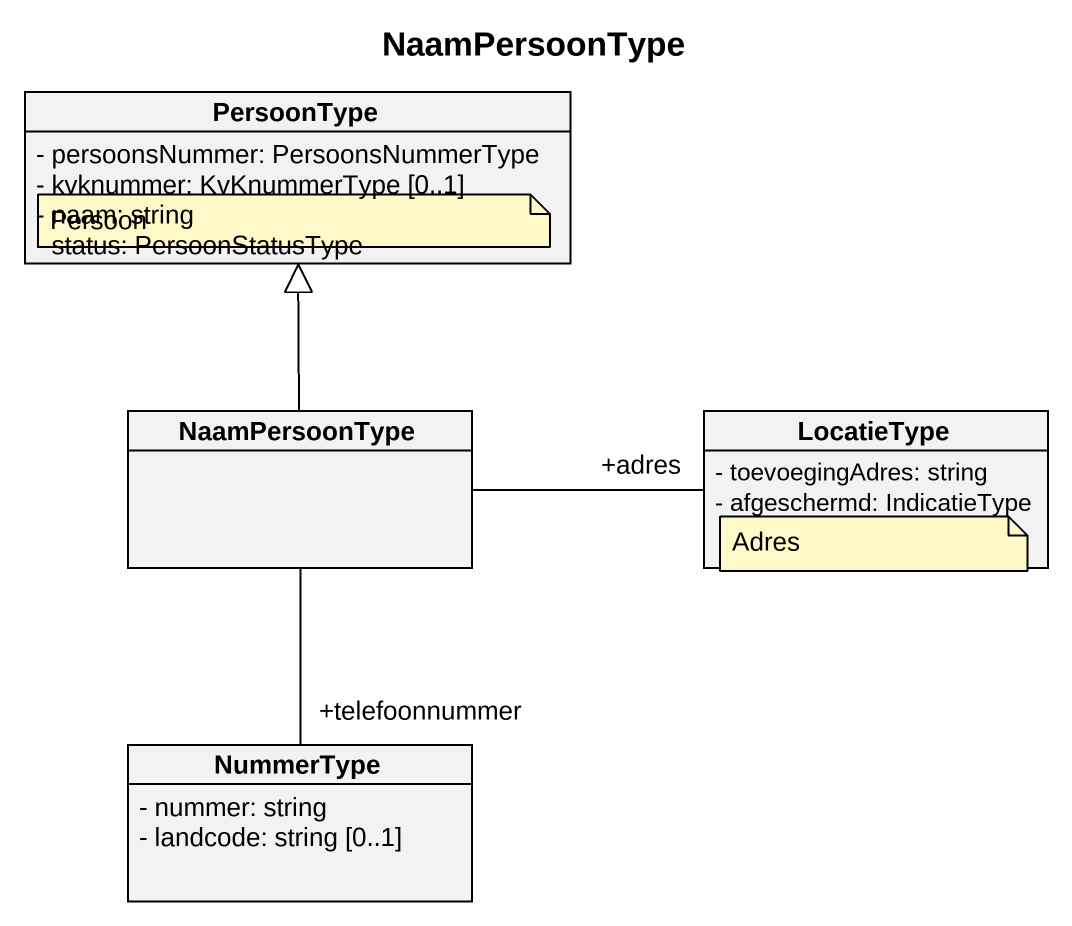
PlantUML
@startuml
title NaamPersoonType
hide circle
hide empty members
skinparam classAttributeIconSize 0
class PersoonType {
  - persoonsNummer: PersoonsNummerType
  - kvknummer: KvKnummerType [0..1]
  - naam: string
  - status: PersoonStatusType
}
class NaamPersoonType
class LocatieType {
  - toevoegingAdres: string
  - afgeschermd: IndicatieType
}
class NummerType {
  - nummer: string
  - landcode: string [0..1]
}
NaamPersoonType -up-|> PersoonType
NaamPersoonType -right- "+adres" LocatieType
NaamPersoonType -- "+telefoonnummer" NummerType
note as N1
  Persoon
end note
note as N2
  Adres
end note
@enduml
